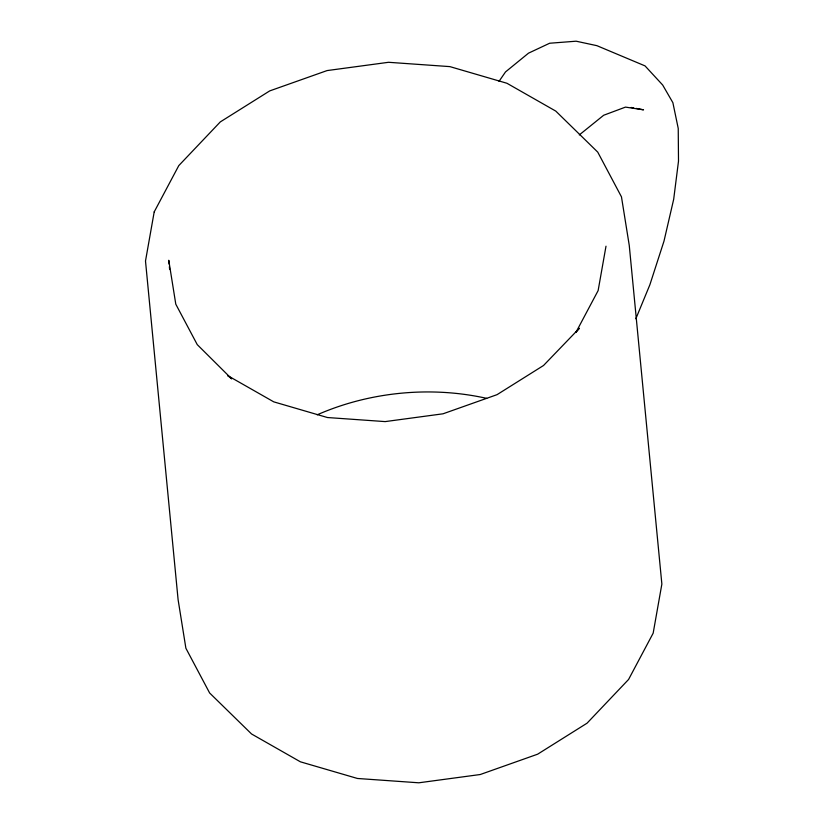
<?xml version="1.0" encoding="UTF-8"?>
<svg xmlns="http://www.w3.org/2000/svg" width="824" height="824" viewBox="0 0 824 824"><rect width="100%" height="100%" fill="white"/><g stroke="black" fill="none" stroke-linecap="round" stroke-linejoin="round"><path stroke-width="1.24" d="M606 246.191L598.131 290.584L575.904 332.422L579.354 328.271L543.531 365.496L497.037 394.665L443.024 413.803L385.179 421.6L327.447 417.531L273.753 401.854L227.774 375.662L231.657 378.824L197.245 344.617L175.79 304.18L168.755 260.271L169.126 264.102M635.85 318.754L649.879 284.754L663.99 241.133L673.682 199.295L678.502 161.143L678.234 128.431L672.878 102.67L662.681 85.026L645.027 65.889L596.895 45.67L576.13 41.2L549.639 43.239L528.514 53.158L505.503 71.935L499.014 81.37M579.293 134.93L603.683 115.247L625.488 107.11L643.534 109.819L636.169 108.407M631.266 107.47L633.718 107.944M169.373 266.667L169.62 269.221M317.209 414.802A219.03 170.218 -5.5 0 1 486.706 398.363M154.201 211.902L145.498 261.023L178.097 599.645L185.884 648.231L209.626 692.974L251.567 733.988L300.42 761.819L357.462 778.474L418.808 782.8L480.258 774.519L537.65 754.187L587.059 723.184L628.568 679.481L653.164 633.182L661.868 584.072L629.258 245.439L621.471 196.864L597.74 152.121L555.788 111.106L506.935 83.265L449.894 66.62L388.557 62.294L327.097 70.576L269.706 90.908L220.296 121.911L178.787 165.614L154.201 211.902"/></g></svg>
